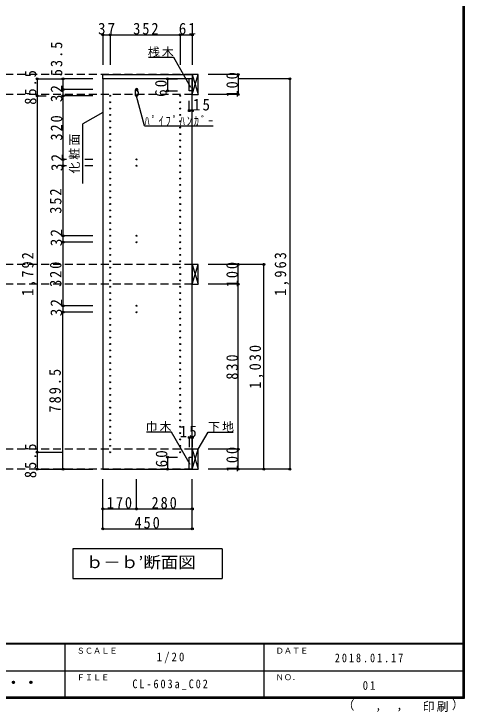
# Model space of a CAD drawing. Units: millimetres at full size, sheet at 1:20; details may follow other scales. Extents: x -3922 to 3878, y -2932 to 2722.
# Drawn here: x 1616 to 3878, y -2932 to 578 of the extents above; entities that cross this region are included whole.
import ezdxf
from ezdxf.enums import TextEntityAlignment as Align

# ---------------------------------------------------------------- set-up
doc = ezdxf.new("R2010")
doc.units = ezdxf.units.MM
doc.header["$LTSCALE"] = 20
doc.header["$PDMODE"] = 32
doc.header["$PDSIZE"] = 10
doc.linetypes.add('DASHED2', pattern=[3, 2, -1])
for name, color, linetype in [('0-2', 2, 'Continuous'), ('0-5_側板', 4, 'Continuous'), ('0-6_パイプハンガー', 4, 'Continuous'), ('0-7_桟木・巾木', 2, 'Continuous'), ('0-8', 3, 'Continuous'), ('0-A_文字', 7, 'Continuous'), ('0-B_寸法', 7, 'Continuous'), ('F-1_枠', 6, 'Continuous'), ('F-A_文字', 7, 'Continuous')]:
    doc.layers.add(name, color=color, linetype=linetype)
doc.styles.add('ＭＳ ゴシック', font='')
doc.styles.get('ＭＳ ゴシック').set_extended_font_data('MS Gothic')

msp = doc.modelspace()

# ---------------------------------------------------------------- linework, layer by layer
at = {"layer": '0-2'}
for p, q in [((2062.47, 272.73), (2512.47, 272.73)), ((2512.47, 272.73), (2512.47, 251.73))]:
    msp.add_line(p, q, dxfattribs=at)
msp.add_lwpolyline([(2512.47, 251.73), (2062.47, 251.73), (2062.47, 272.73)], dxfattribs=at)
at = {"layer": '0-5_側板', "color": 3}
for p, q in [((2512.47, 251.73), (2062.47, 251.73)), ((2512.47, -1711.27), (2512.47, 251.73))]:
    msp.add_line(p, q, dxfattribs=at)
msp.add_lwpolyline([(2062.47, 251.73), (2062.47, -1711.27), (2512.47, -1711.27)], dxfattribs=at)
at = {"layer": '0-5_側板'}
for centre in [(2232.47, 198.23), (2099.47, 166.23), (2232.47, 166.23), (2451.47, 166.23), (2099.47, 134.23), (2451.47, 134.23), (2099.47, 102.23), (2099.47, 70.23), (2451.47, 102.23), (2451.47, 70.23), (2099.47, 38.23), (2451.47, 38.23), (2099.47, 6.23), (2451.47, 6.23), (2099.47, -25.77), (2451.47, -25.77), (2099.47, -57.77), (2451.47, -57.77), (2099.47, -89.77), (2451.47, -89.77), (2099.47, -121.77), (2451.47, -121.77), (2099.47, -153.77), (2232.47, -153.77), (2451.47, -153.77), (2099.47, -185.77), (2232.47, -185.77), (2451.47, -185.77), (2099.47, -217.77), (2451.47, -217.77), (2099.47, -249.77), (2099.47, -281.77), (2451.47, -249.77), (2451.47, -281.77), (2099.47, -313.77), (2451.47, -313.77), (2099.47, -345.77), (2451.47, -345.77), (2099.47, -377.77), (2451.47, -377.77), (2099.47, -409.77), (2451.47, -409.77), (2099.47, -441.77), (2451.47, -441.77), (2099.47, -473.77), (2451.47, -473.77), (2099.47, -505.77), (2451.47, -505.77), (2099.47, -537.77), (2232.47, -537.77), (2451.47, -537.77), (2099.47, -569.77), (2232.47, -569.77), (2451.47, -569.77), (2099.47, -601.77), (2099.47, -633.77), (2451.47, -601.77), (2451.47, -633.77), (2099.47, -665.77), (2451.47, -665.77), (2099.47, -697.77), (2451.47, -697.77), (2099.47, -729.77), (2451.47, -729.77), (2099.47, -761.77), (2451.47, -761.77), (2099.47, -793.77), (2451.47, -793.77), (2099.47, -825.77), (2451.47, -825.77), (2099.47, -857.77), (2451.47, -857.77), (2099.47, -889.77), (2232.47, -889.77), (2451.47, -889.77), (2099.47, -921.77), (2232.47, -921.77), (2451.47, -921.77), (2099.47, -953.77), (2451.47, -953.77), (2099.47, -985.77), (2099.47, -1017.77), (2451.47, -985.77), (2451.47, -1017.77), (2099.47, -1049.77), (2451.47, -1049.77), (2099.47, -1081.77), (2451.47, -1081.77), (2099.47, -1113.77), (2451.47, -1113.77), (2099.47, -1145.77), (2451.47, -1145.77), (2099.47, -1177.77), (2451.47, -1177.77), (2099.47, -1209.77), (2451.47, -1209.77), (2099.47, -1241.77), (2451.47, -1241.77), (2099.47, -1273.77), (2451.47, -1273.77), (2099.47, -1305.77), (2451.47, -1305.77), (2099.47, -1337.77), (2099.47, -1369.77), (2451.47, -1337.77), (2451.47, -1369.77), (2099.47, -1401.77), (2451.47, -1401.77), (2099.47, -1433.77), (2451.47, -1433.77), (2099.47, -1465.77), (2451.47, -1465.77), (2099.47, -1497.77), (2451.47, -1497.77), (2099.47, -1529.77), (2451.47, -1529.77), (2099.47, -1561.77), (2451.47, -1561.77), (2099.47, -1593.77), (2451.47, -1593.77), (2099.47, -1625.77), (2451.47, -1625.77)]:
    msp.add_circle(centre, 2.5, dxfattribs=at)
at = {"layer": '0-6_パイプハンガー', "color": 2}
for p, q in [((2224.97, 186.23), (2224.97, 171.23)), ((2239.97, 186.23), (2239.97, 171.23))]:
    msp.add_line(p, q, dxfattribs=at)
at = {"layer": '0-6_パイプハンガー', "color": 7}
for centre, radius, start, end in [((2271.07, 184.72), 46.13, 162.96035, 178.115), ((2232.47, 198.23), 5.5, 0, 180), ((2193.86, 184.72), 46.13, 1.885, 17.03965)]:
    msp.add_arc(centre, radius, start, end, dxfattribs=at)
at = {"layer": '0-6_パイプハンガー', "color": 2}
for centre, start, end in [((2232.47, 186.23), 0, 180), ((2232.47, 171.23), 180, 0)]:
    msp.add_arc(centre, 7.5, start, end, dxfattribs=at)
at = {"layer": '0-7_桟木・巾木'}
for p, q in [((2512.47, 251.73), (2497.47, 251.73)), ((2497.47, 191.73), (2497.47, 251.73)), ((2512.47, 251.73), (2512.47, 191.73)), ((2497.47, -1651.27), (2512.47, -1651.27)), ((2512.47, -1651.27), (2512.47, -1711.27))]:
    msp.add_line(p, q, dxfattribs=at)
for points in [[(2512.47, 191.73), (2500.97, 191.73), (2497.47, 191.73)], [(2512.47, -1711.27), (2497.47, -1711.27), (2497.47, -1651.27)]]:
    msp.add_lwpolyline(points, dxfattribs=at)
at = {"layer": '0-8'}
for p, q in [((2512.47, 272.73), (2512.47, 172.73)), ((2542.47, 272.73), (2512.47, 272.73)), ((2542.47, 172.73), (2542.47, 272.73)), ((2512.47, 172.73), (2542.47, 172.73)), ((2512.47, -681.27), (2512.47, -781.27)), ((2542.47, -681.27), (2512.47, -681.27)), ((2542.47, -781.27), (2542.47, -681.27)), ((2512.47, -781.27), (2542.47, -781.27)), ((2512.47, -1611.27), (2512.47, -1711.27)), ((2542.47, -1611.27), (2512.47, -1611.27)), ((2542.47, -1711.27), (2542.47, -1611.27)), ((2512.47, -1711.27), (2542.47, -1711.27))]:
    msp.add_line(p, q, dxfattribs=at)
at = {"layer": '0-8', "color": 7}
for p, q in [((2512.47, 172.73), (2542.47, 272.73)), ((2512.47, 272.73), (2542.47, 172.73)), ((2512.47, -781.27), (2542.47, -681.27)), ((2512.47, -681.27), (2542.47, -781.27)), ((2512.47, -1711.27), (2542.47, -1611.27)), ((2512.47, -1611.27), (2542.47, -1711.27))]:
    msp.add_line(p, q, dxfattribs=at)
at = {"layer": '0-A_文字'}
for p, q in [((2272.21, 15.43), (2232.47, 163.73)), ((2062.47, 82.66), (1962.47, 24.93)), ((1962.47, -275.07), (1962.47, 24.93)), ((2272.21, 15.43), (2617.21, 15.43)), ((2407.69, -1525.68), (2281.66, -1525.68)), ((2501.07, -1687.41), (2407.69, -1525.68)), ((2662.47, -2111.27), (2662.47, -2261.27)), ((1912.47, -2261.27), (2662.47, -2261.27))]:
    msp.add_line(p, q, dxfattribs=at)
for points in [[(2505.8, 208.2), (2419.12, 358.32), (2293.09, 358.32)], [(2542.47, -1611.27), (2591.89, -1525.68), (2717.91, -1525.68)], [(2662.47, -2111.27), (1912.47, -2111.27), (1912.47, -2261.27)]]:
    msp.add_lwpolyline(points, dxfattribs=at)
at = {"layer": '0-B_寸法', "color": 4}
for p, q in [((2062.47, 472.73), (2062.47, 322.73)), ((2062.47, 472.73), (2512.47, 472.73)), ((2099.47, 472.73), (2099.47, 322.73)), ((2451.47, 472.73), (2451.47, 322.73)), ((2512.47, 472.73), (2512.47, 322.73)), ((1732.47, 251.73), (1732.47, -1711.27)), ((1732.47, 251.73), (1862.47, 251.73)), ((1862.47, 251.73), (1862.47, 198.23)), ((2012.47, 251.73), (1862.47, 251.73)), ((2387.47, 251.73), (2387.47, 191.73)), ((2387.47, 251.73), (2437.47, 251.73)), ((2742.47, 272.73), (2592.47, 272.73)), ((2742.47, 272.73), (2742.47, 172.73)), ((3002.47, 251.73), (2742.47, 251.73)), ((3002.47, 251.73), (3002.47, -1711.27)), ((1862.47, 198.23), (1862.47, 166.23)), ((2012.47, 198.23), (1862.47, 198.23)), ((2387.47, 191.73), (2437.47, 191.73)), ((1732.47, 166.23), (1777.48, 166.23)), ((1862.47, 166.23), (1862.47, -153.77)), ((2012.47, 166.23), (1862.47, 166.23)), ((2497.47, 91.73), (2497.47, 141.73)), ((2512.47, 91.73), (2512.47, 141.73)), ((2742.47, 172.73), (2592.47, 172.73)), ((2497.47, 91.73), (2512.47, 91.73)), ((1862.47, -153.77), (1862.47, -185.77)), ((1880.96, -153.77), (1862.47, -153.77)), ((2012.47, -153.77), (1972.72, -153.77)), ((1862.47, -185.77), (1862.47, -537.77)), ((1880.96, -185.77), (1862.47, -185.77)), ((2012.47, -185.77), (1972.72, -185.77)), ((1862.47, -537.77), (1862.47, -569.77)), ((2012.47, -537.77), (1862.47, -537.77)), ((1862.47, -569.77), (1862.47, -889.77)), ((2012.47, -569.77), (1862.47, -569.77)), ((2872.47, -681.27), (2592.47, -681.27)), ((2742.47, -781.27), (2742.47, -681.27)), ((2872.47, -1711.27), (2872.47, -681.27)), ((2742.47, -781.27), (2592.47, -781.27)), ((2742.47, -1611.27), (2742.47, -781.27)), ((1862.47, -889.77), (1862.47, -921.77)), ((2012.47, -889.77), (1862.47, -889.77)), ((2012.47, -921.77), (1862.47, -921.77)), ((1862.47, -1711.27), (1862.47, -921.77)), ((2497.47, -1551.27), (2512.47, -1551.27)), ((2497.47, -1551.27), (2497.47, -1601.27)), ((2512.47, -1551.27), (2512.47, -1601.27)), ((2742.47, -1611.27), (2592.47, -1611.27)), ((2742.47, -1711.27), (2742.47, -1611.27)), ((1732.47, -1625.77), (1862.47, -1625.77)), ((2387.47, -1651.27), (2387.47, -1711.27)), ((2387.47, -1651.27), (2437.47, -1651.27)), ((1732.47, -1711.27), (1862.47, -1711.27)), ((1862.47, -1711.27), (2012.47, -1711.27)), ((2387.47, -1711.27), (2437.47, -1711.27)), ((3002.47, -1711.27), (2592.47, -1711.27)), ((2062.47, -2011.27), (2062.47, -1761.27)), ((2232.47, -1911.27), (2232.47, -1761.27)), ((2512.47, -2011.27), (2512.47, -1761.27)), ((2062.47, -1911.27), (2512.47, -1911.27)), ((2062.47, -2011.27), (2512.47, -2011.27))]:
    msp.add_line(p, q, dxfattribs=at)
at = {"layer": '0-B_寸法', "color": 4, "linetype": 'DASHED2'}
for p, q in [((2512.47, 272.73), (-2496.53, 272.73)), ((2512.47, 172.73), (-2496.53, 172.73)), ((2512.47, -681.27), (-2496.53, -681.27)), ((2512.47, -781.27), (-2496.53, -781.27)), ((2512.47, -1611.27), (-2496.53, -1611.27)), ((2512.47, -1711.27), (-2496.53, -1711.27))]:
    msp.add_line(p, q, dxfattribs=at)
at = {"layer": '0-B_寸法'}
for p in [(2062.47, 472.73), (2099.47, 472.73), (2451.47, 472.73), (2512.47, 472.73), (1732.47, 251.73), (1862.47, 251.73), (2387.47, 251.73), (2742.47, 272.73), (3002.47, 251.73), (1862.47, 198.23), (2387.47, 191.73), (2742.47, 172.73), (1732.47, 166.23), (1862.47, 166.23), (2497.47, 91.73), (2512.47, 91.73), (1862.47, -153.77), (1862.47, -185.77), (1862.47, -537.77), (1862.47, -569.77), (2742.47, -681.27), (2872.47, -681.27), (2742.47, -781.27), (1862.47, -889.77), (1862.47, -921.77), (2497.47, -1551.27), (2512.47, -1551.27), (2742.47, -1611.27), (1732.47, -1625.77), (2387.47, -1651.27), (1732.47, -1711.27), (1862.47, -1711.27), (2387.47, -1711.27), (2742.47, -1711.27), (2872.47, -1711.27), (3002.47, -1711.27), (2062.47, -1911.27), (2232.47, -1911.27), (2512.47, -1911.27), (2062.47, -2011.27), (2512.47, -2011.27)]:
    msp.add_point(p, dxfattribs=at)
at = {"layer": 'F-1_枠'}
for p, q in [((3871.3, 2722.29), (3871.3, -2864.37)), ((3874.63, 2722.29), (3874.63, -2864.37)), ((3877.97, 2722.29), (3877.97, -2864.37)), ((3877.97, -2587.71), (-3922.03, -2587.71)), ((3877.97, -2591.04), (-3922.03, -2591.04)), ((1871.3, -2591.04), (1871.3, -2857.71)), ((2871.3, -2591.04), (2871.3, -2857.71)), ((-22.03, -2724.37), (3871.3, -2724.38)), ((3877.97, -2857.71), (-3922.03, -2857.71)), ((3877.97, -2861.04), (-3922.03, -2861.04)), ((3877.97, -2864.37), (-3922.03, -2864.37))]:
    msp.add_line(p, q, dxfattribs=at)

# ---------------------------------------------------------------- texts
at = {"layer": '0-A_文字', "style": 'ＭＳ ゴシック', "width": 1.1}
msp.add_text('ｂ－ｂ’断面図', height=58.65, dxfattribs=at).set_placement((1977.47, -2226.27), align=Align.BOTTOM_LEFT)
at = {"layer": '0-A_文字', "char_height": 43.99, "attachment_point": 7, "style": 'ＭＳ ゴシック'}
for s, insert in [('\\T1.17;桟木', (2289.12, 358.32)), ('\\T1.39;\\W0.85;ﾊﾟｲﾌﾟﾊﾝｶﾞｰ', (2272.21, 15.43)), ('\\T1.17;巾木', (2277.69, -1525.68)), ('\\T1.17;下地', (2591.89, -1525.68))]:
    msp.add_mtext(s, dxfattribs=dict(at, insert=insert))
at = {"layer": '0-A_文字', "insert": (1947.47, -225.07), "char_height": 43.99, "attachment_point": 7, "rotation": 90, "style": 'ＭＳ ゴシック'}
msp.add_mtext('\\T1.17;化粧面', dxfattribs=at)
at = {"layer": '0-B_寸法', "char_height": 58.65, "attachment_point": 7, "style": 'ＭＳ ゴシック'}
for s, insert in [('\\T1.27;\\W0.95;37', (2038.47, 473.94)), ('\\T1.27;\\W0.9;352', (2215.47, 473.94)), ('\\T1.27;\\W0.95;61', (2444.47, 473.94)), ('\\T1.27;\\W0.95;15', (2515.36, 91.73)), ('\\T1.27;\\W0.95;15', (2448.62, -1551.27)), ('\\T1.27;\\W0.9;170', (2082.47, -1910.06)), ('\\T1.27;\\W0.9;280', (2307.47, -1910.06)), ('\\T1.27;\\W0.9;450', (2221.93, -2010.06))]:
    msp.add_mtext(s, dxfattribs=dict(at, insert=insert))
at = {"layer": '0-B_寸法', "char_height": 58.65, "attachment_point": 7, "rotation": 90, "style": 'ＭＳ ゴシック'}
for s, insert in [('\\T1.28;\\W0.9;53.5', (1859.86, 264.81)), ('\\T1.28;\\W0.9;85.5', (1729.15, 121.48)), ('\\T1.27;\\W0.9;100', (2742.47, 157.73)), ('\\T1.27;\\W0.95;32', (1859.86, 134.1)), ('\\T1.27;\\W0.95;60', (2384.27, 160.86)), ('\\T1.27;\\W0.9;320', (1859.86, -58.77)), ('\\T1.27;\\W0.95;32', (1862.47, -212.27)), ('\\T1.27;\\W0.9;352', (1855.56, -426.77)), ('\\T1.27;\\W0.95;32', (1858.96, -589.89)), ('\\T1.28;\\W0.9;1,792', (1729.15, -839.77)), ('\\T1.28;\\W0.9;1,963', (2999.15, -839.77)), ('\\T1.27;\\W0.9;320', (1855.56, -794.77)), ('\\T1.27;\\W0.9;100', (2742.47, -796.27)), ('\\T1.27;\\W0.95;32', (1858.96, -941.89)), ('\\T1.28;\\W0.9;1,030', (2872.47, -1306.27)), ('\\T1.27;\\W0.9;830', (2742.47, -1261.27)), ('\\T1.28;\\W0.9;789.5', (1852.47, -1426.52)), ('\\T1.28;\\W0.9;85.5', (1729.15, -1756.02)), ('\\T1.27;\\W0.9;100', (2742.47, -1726.27)), ('\\T1.27;\\W0.95;60', (2387.47, -1702.05))]:
    msp.add_mtext(s, dxfattribs=dict(at, insert=insert))
at = {"layer": 'F-A_文字', "style": 'ＭＳ ゴシック'}
for s, height, p in [('ＳＣＡＬＥ', 29.33, (1931.3, -2647.71)), ('ＤＡＴＥ', 29.33, (2931.3, -2647.71)), ('ＦＩＬＥ', 29.33, (1931.3, -2781.04)), ('ＮＯ．', 29.33, (2931.3, -2781.04)), ('（', 43.99, (3267.32, -2933.25)), ('）', 43.99, (3816.9, -2930.46)), (',', 43.99, (3432.15, -2933.25)), (',', 43.99, (3538.1, -2931.39))]:
    msp.add_text(s, height=height, dxfattribs=at).set_placement(p, align=Align.BOTTOM_LEFT)
at = {"layer": 'F-A_文字', "style": 'ＭＳ ゴシック', "width": 1.1}
msp.add_text('ウッドワン・・・', height=58.65, dxfattribs=at).set_placement((1041.3, -2831.04), align=Align.BOTTOM_LEFT)
at = {"layer": 'F-A_文字', "char_height": 43.99, "attachment_point": 7, "style": 'ＭＳ ゴシック'}
for s, insert in [('\\T1.38;\\W0.9;1/20', (2333.8, -2687.71)), ('\\T1.39;\\W0.85;2018.01.17', (3228.8, -2682.71)), ('\\T1.39;\\W0.85;CL-603a_C02', (2211.3, -2821.04)), ('\\T1.36;\\W0.9;01', (3368.8, -2821.04)), ('\\T1.17;印刷', (3670.07, -2932.32))]:
    msp.add_mtext(s, dxfattribs=dict(at, insert=insert))

doc.saveas('drawing.dxf')
